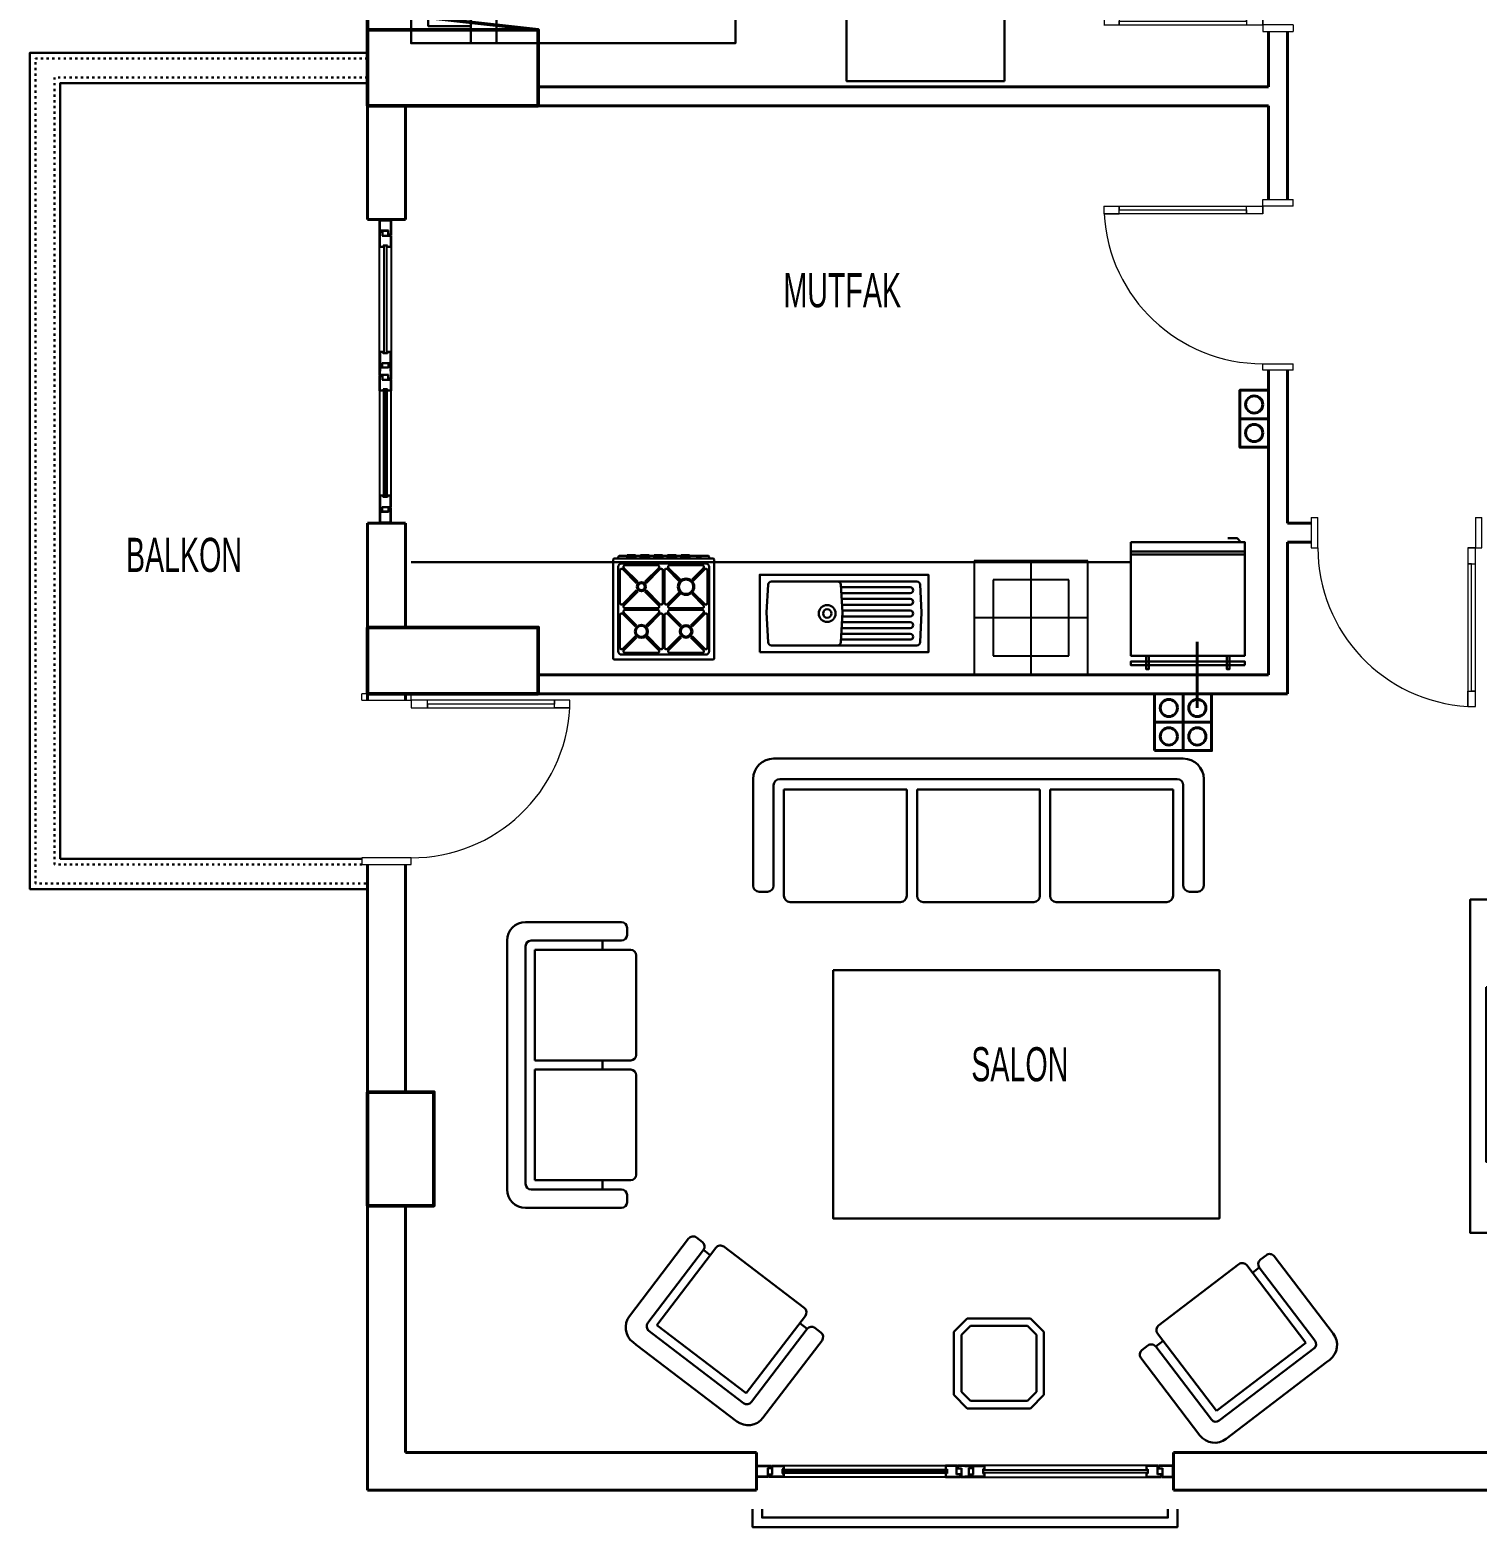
# Model space of a CAD drawing. Header units: millimetres. Extents: x 31 to 2942, y 30 to 1423.
# Drawn here: x 31 to 794, y 34 to 823 of the extents above; entities that cross this region are included whole.
import ezdxf

# ---------------------------------------------------------------- set-up
doc = ezdxf.new("R2010")
doc.units = ezdxf.units.MM
doc.linetypes.add('ACAD_ISO03W100', pattern=[30, 12, -18])
doc.layers.add('14_ISLAK_MEKAN_TEFRİŞ', color=134, linetype='Continuous')
for name, color, linetype, lineweight in [('CAM', 253, 'Continuous', 15), ('COLUMN4', 3, 'Continuous', 50), ('duvar_40', 45, 'Continuous', 40), ('KOLON50', 81, 'Continuous', 50), ('MERD_30', 31, 'Continuous', 30), ('PENC_25', 74, 'Continuous', 25), ('TEF', 145, 'Continuous', 30), ('yazı', 253, 'Continuous', 20)]:
    doc.layers.add(name, color=color, linetype=linetype, lineweight=lineweight)
doc.styles.add('ARIAL', font='Arial')

# ---------------------------------------------------------------- blocks, each defined once
blk = doc.blocks.new('b21')
at = {"layer": 'PENC_25', "lineweight": 20}
for p, q in [((706.302722, 566.075666), (706.302722, 550.075666)), ((706.302722, 566.075614), (709.775301, 566.075614)), ((709.775301, 550.075666), (709.775301, 566.075666)), ((792.830144, 566.075614), (792.830144, 550.075614)), ((792.830144, 566.075614), (796.302722, 566.075614)), ((796.302722, 550.075614), (796.302722, 566.075614)), ((706.302722, 550.075666), (709.775301, 550.075666)), ((788.830145, 550.075614), (796.302722, 550.075614)), ((788.830145, 466.408095), (792.830145, 466.408095))]:
    blk.add_line(p, q, dxfattribs=at)
at = {"layer": 'PENC_25', "lineweight": 20, "flags": 128}
blk.add_lwpolyline([(792.830145, 466.352209), (792.830145, 550.075614), (788.830145, 550.075614), (788.830145, 466.352209), (788.830145, 474.424645), (792.830145, 474.424645), (790.830144, 474.424645), (790.830144, 541.513712), (788.830145, 541.513712), (792.830145, 541.513712)], dxfattribs=at)
at = {"layer": 'PENC_25', "lineweight": 20}
blk.add_arc((793.57739, 550.075614), 83.80209, 179.992273, 266.752553, dxfattribs=at)
blk = doc.blocks.new('b22')
at = {"layer": 'TEF', "flags": 128}
for points in [[(810.699049, 364.551422), (810.699049, 188.747913), (790.123859, 188.747913), (790.123859, 364.551422)], [(798.571744, 318.362507), (798.571744, 226.255475), (802.627669, 226.255475), (802.627669, 318.362507)]]:
    blk.add_lwpolyline(points, close=True, dxfattribs=at)
blk = doc.blocks.new('b23')
at = {"layer": 'CAM'}
for p, q in [((514.099028, 64.075614), (427.538031, 64.075614)), ((427.538031, 63.575614), (514.099028, 63.575614)), ((514.099028, 63.575614), (514.099028, 64.075614)), ((533.299036, 64.075614), (619.860033, 64.075614)), ((533.299036, 63.575614), (533.299036, 64.075614)), ((619.860033, 63.575614), (533.299036, 63.575614)), ((619.860033, 64.075614), (619.860033, 63.575614)), ((514.099028, 62.575614), (427.538031, 62.575614)), ((427.538031, 62.075614), (514.099028, 62.075614)), ((514.099028, 62.075614), (514.099028, 62.575614)), ((533.299036, 62.575614), (619.860033, 62.575614)), ((533.299036, 62.075614), (533.299036, 62.575614)), ((619.860033, 62.075614), (533.299036, 62.075614)), ((619.860033, 62.575614), (619.860033, 62.075614))]:
    blk.add_line(p, q, dxfattribs=at)
at = {"layer": 'PENC_25'}
for p, q in [((413.699032, 66.075616), (421.723815, 66.075616)), ((414.123812, 65.875616), (421.523815, 65.875616)), ((414.123812, 64.275614), (414.123812, 65.875616)), ((414.123812, 61.875614), (414.123812, 64.275614)), ((414.123812, 64.275614), (414.123812, 64.275614)), ((421.523815, 64.775614), (419.523814, 64.775614)), ((419.523814, 64.775614), (419.523814, 60.275613)), ((421.723815, 64.575614), (419.723814, 64.575614)), ((419.723814, 64.575614), (419.723814, 60.075613)), ((421.523815, 65.875616), (421.523815, 64.775614)), ((421.723815, 66.075616), (421.723815, 64.575614)), ((422.023815, 61.575614), (422.023815, 66.075616)), ((422.023815, 66.075616), (428.238031, 66.075616)), ((422.223815, 61.375614), (422.223815, 65.875616)), ((422.223815, 65.875616), (428.038031, 65.875616)), ((428.238031, 66.075616), (523.699032, 66.075616)), ((519.39903, 66.075616), (513.399028, 66.075616)), ((513.399028, 66.075616), (513.399028, 64.075614)), ((513.399028, 64.075614), (514.099028, 64.075614)), ((519.19903, 65.875616), (513.599028, 65.875616)), ((513.599028, 65.875616), (513.599028, 64.275614)), ((513.599028, 64.275614), (514.299028, 64.275614)), ((514.099028, 64.075614), (514.099028, 62.075614)), ((514.299028, 64.275614), (514.299028, 61.875614)), ((519.19903, 61.375614), (519.19903, 65.875616)), ((519.39903, 61.575614), (519.39903, 66.075616)), ((523.699032, 66.075616), (519.69903, 66.075616)), ((519.69903, 66.075616), (519.69903, 64.575614)), ((519.69903, 64.575614), (521.699032, 64.575614)), ((523.699032, 65.875616), (519.89903, 65.875616)), ((519.89903, 65.875616), (519.89903, 64.775614)), ((519.89903, 64.775614), (521.899032, 64.775614)), ((521.699032, 64.575614), (521.699032, 60.075613)), ((521.899032, 64.775614), (521.899032, 60.275613)), ((523.699032, 66.075616), (527.699034, 66.075616)), ((619.160033, 66.075616), (523.699032, 66.075616)), ((523.699032, 65.875616), (527.499034, 65.875616)), ((527.499034, 64.775614), (525.499033, 64.775614)), ((525.499033, 64.775614), (525.499033, 60.275613)), ((527.699034, 64.575614), (525.699033, 64.575614)), ((525.699033, 64.575614), (525.699033, 60.075613)), ((527.499034, 65.875616), (527.499034, 64.775614)), ((527.699034, 66.075616), (527.699034, 64.575614)), ((527.999034, 61.575614), (527.999034, 66.075616)), ((527.999034, 66.075616), (533.999036, 66.075616)), ((528.199034, 61.375614), (528.199034, 65.875616)), ((528.199034, 65.875616), (533.799036, 65.875616)), ((533.799036, 64.275614), (533.099036, 64.275614)), ((533.099036, 64.275614), (533.099036, 61.875614)), ((533.999036, 64.075614), (533.299036, 64.075614)), ((533.299036, 64.075614), (533.299036, 62.075614)), ((533.799036, 65.875616), (533.799036, 64.275614)), ((533.999036, 66.075616), (533.999036, 64.075614)), ((625.374249, 66.075616), (619.160033, 66.075616)), ((619.160033, 66.075616), (619.160033, 64.075614)), ((619.160033, 64.075614), (619.860033, 64.075614)), ((625.174249, 65.875616), (619.360033, 65.875616)), ((619.360033, 65.875616), (619.360033, 64.275614)), ((619.360033, 64.275614), (620.060033, 64.275614)), ((619.860033, 64.075614), (619.860033, 62.075614)), ((620.060033, 64.275614), (620.060033, 61.875614)), ((625.174249, 61.375614), (625.174249, 65.875616)), ((625.374249, 61.575614), (625.374249, 66.075616)), ((633.699032, 66.075616), (625.674249, 66.075616)), ((625.674249, 66.075616), (625.674249, 64.575614)), ((625.674249, 64.575614), (627.67425, 64.575614)), ((633.274252, 65.875616), (625.874249, 65.875616)), ((625.874249, 65.875616), (625.874249, 64.775614)), ((625.874249, 64.775614), (627.87425, 64.775614)), ((627.67425, 64.575614), (627.67425, 60.075613)), ((627.87425, 64.775614), (627.87425, 60.275613)), ((633.274252, 64.275614), (633.274252, 65.875616)), ((633.274252, 61.875614), (633.274252, 64.275614)), ((633.699032, 63.075614), (633.699032, 66.075616)), ((419.723814, 60.075613), (413.699032, 60.075613)), ((414.123812, 60.275613), (414.123812, 61.875614)), ((414.123812, 61.875614), (414.123812, 61.875614)), ((419.523814, 60.275613), (414.123812, 60.275613)), ((420.023814, 60.075613), (420.023814, 61.575614)), ((420.023814, 61.575614), (422.023815, 61.575614)), ((428.238031, 60.075613), (420.023814, 60.075613)), ((420.223814, 60.275613), (420.223814, 61.375614)), ((420.223814, 61.375614), (422.223815, 61.375614)), ((428.038031, 60.275613), (420.223814, 60.275613)), ((523.699032, 60.075613), (428.238031, 60.075613)), ((514.099028, 62.075614), (513.399028, 62.075614)), ((513.399028, 62.075614), (513.399028, 60.075613)), ((513.399028, 60.075613), (521.399032, 60.075613)), ((514.299028, 61.875614), (513.599028, 61.875614)), ((513.599028, 61.875614), (513.599028, 60.275613)), ((513.599028, 60.275613), (521.199032, 60.275613)), ((521.199032, 61.375614), (519.19903, 61.375614)), ((521.399032, 61.575614), (519.39903, 61.575614)), ((521.199032, 60.275613), (521.199032, 61.375614)), ((521.399032, 60.075613), (521.399032, 61.575614)), ((521.699032, 60.075613), (523.699032, 60.075613)), ((521.899032, 60.275613), (523.699032, 60.275613)), ((525.499033, 60.275613), (523.699032, 60.275613)), ((525.699033, 60.075613), (523.699032, 60.075613)), ((523.699032, 60.075613), (619.160033, 60.075613)), ((525.999033, 60.075613), (525.999033, 61.575614)), ((525.999033, 61.575614), (527.999034, 61.575614)), ((533.999036, 60.075613), (525.999033, 60.075613)), ((526.199033, 60.275613), (526.199033, 61.375614)), ((526.199033, 61.375614), (528.199034, 61.375614)), ((533.799036, 60.275613), (526.199033, 60.275613)), ((533.099036, 61.875614), (533.799036, 61.875614)), ((533.299036, 62.075614), (533.999036, 62.075614)), ((533.799036, 61.875614), (533.799036, 60.275613)), ((533.999036, 62.075614), (533.999036, 60.075613)), ((619.860033, 62.075614), (619.160033, 62.075614)), ((619.160033, 62.075614), (619.160033, 60.075613)), ((619.160033, 60.075613), (627.37425, 60.075613)), ((620.060033, 61.875614), (619.360033, 61.875614)), ((619.360033, 61.875614), (619.360033, 60.275613)), ((619.360033, 60.275613), (627.17425, 60.275613)), ((627.17425, 61.375614), (625.174249, 61.375614)), ((627.37425, 61.575614), (625.374249, 61.575614)), ((627.17425, 60.275613), (627.17425, 61.375614)), ((627.37425, 60.075613), (627.37425, 61.575614)), ((627.67425, 60.075613), (633.699032, 60.075613)), ((627.87425, 60.275613), (633.274252, 60.275613)), ((633.274252, 60.275613), (633.274252, 61.875614)), ((633.699032, 60.075613), (633.699032, 63.075614))]:
    blk.add_line(p, q, dxfattribs=at)
blk = doc.blocks.new('b24')
at = {"layer": 'duvar_40', "linetype": 'ByBlock'}
for p, q in [((208.699032, 469.603036), (208.699032, 473.075614)), ((228.699032, 469.603036), (228.699032, 473.075614))]:
    blk.add_line(p, q, dxfattribs=at)
at = {"layer": 'PENC_25', "lineweight": 20}
for p, q in [((205.698981, 469.603036), (205.698981, 473.075614)), ((231.699032, 473.075614), (205.699083, 473.075614)), ((205.699083, 469.603036), (231.699032, 469.603036)), ((231.699032, 469.603036), (231.699032, 473.075614)), ((315.366552, 465.603037), (315.366552, 469.603037)), ((205.698981, 386.548193), (205.698981, 383.075614)), ((231.698981, 386.548193), (205.699032, 386.548193)), ((205.699032, 383.075614), (231.698981, 383.075614)), ((231.698981, 383.075614), (231.698981, 386.548193))]:
    blk.add_line(p, q, dxfattribs=at)
at = {"layer": 'PENC_25', "lineweight": 20, "flags": 128}
blk.add_lwpolyline([(315.422438, 469.603037), (231.699032, 469.603037), (231.699032, 465.603037), (315.422438, 465.603037), (307.350002, 465.603037), (307.350002, 469.603037), (307.350002, 467.603037), (240.260935, 467.603037), (240.260935, 465.603037), (240.260935, 469.603037)], dxfattribs=at)
at = {"layer": 'PENC_25', "lineweight": 20}
blk.add_arc((231.699032, 470.350282), 83.80209, 269.992273, 356.752553, dxfattribs=at)
blk = doc.blocks.new('b27')
at = {"layer": 'CAM'}
for p, q in [((217.569815, 709.236501), (217.069815, 709.236501)), ((217.069815, 709.236501), (217.069815, 652.675504)), ((217.569815, 652.675504), (217.569815, 709.236501)), ((219.069815, 709.236501), (218.569815, 709.236501)), ((218.569815, 709.236501), (218.569815, 652.675504)), ((219.069815, 652.675504), (219.069815, 709.236501)), ((217.069815, 652.675504), (217.569815, 652.675504)), ((218.569815, 652.675504), (219.069815, 652.675504)), ((217.069815, 576.9145), (217.069815, 633.475497)), ((217.069815, 633.475497), (217.569815, 633.475497)), ((217.569815, 633.475497), (217.569815, 576.9145)), ((218.569815, 576.9145), (218.569815, 633.475497)), ((218.569815, 633.475497), (219.069815, 633.475497)), ((219.069815, 633.475497), (219.069815, 576.9145)), ((217.569815, 576.9145), (217.069815, 576.9145)), ((219.069815, 576.9145), (218.569815, 576.9145))]:
    blk.add_line(p, q, dxfattribs=at)
at = {"layer": 'duvar_40', "ltscale": 0.3}
for p, q in [((228.699032, 723.075512), (208.699032, 723.075512)), ((228.699032, 563.075512), (208.699032, 563.075512))]:
    blk.add_line(p, q, dxfattribs=at)
at = {"layer": 'PENC_25'}
for p, q in [((215.069814, 723.075501), (215.069814, 723.075501)), ((215.069814, 723.075501), (221.069817, 723.075501)), ((221.069817, 723.075501), (215.069814, 723.075501)), ((215.069814, 717.050719), (215.069814, 723.075501)), ((215.069814, 723.075501), (218.069815, 723.075501)), ((215.269814, 717.250719), (215.269814, 722.650721)), ((215.269814, 722.650721), (216.869815, 722.650721)), ((216.869815, 722.650721), (216.869815, 722.650721)), ((216.869815, 722.650721), (219.269815, 722.650721)), ((218.069815, 723.075501), (218.069815, 723.075501)), ((218.069815, 723.075501), (218.069815, 723.075501)), ((218.069815, 723.075501), (218.069815, 723.075501)), ((218.069815, 723.075501), (221.069817, 723.075501)), ((219.269815, 722.650721), (219.269815, 722.650721)), ((219.269815, 722.650721), (220.869817, 722.650721)), ((220.869817, 722.650721), (220.869817, 715.250717)), ((221.069817, 723.075501), (221.069817, 723.075501)), ((221.069817, 723.075501), (221.069817, 715.050717)), ((219.569815, 717.050719), (215.069814, 717.050719)), ((215.069814, 708.536501), (215.069814, 716.750719)), ((215.069814, 716.750719), (216.569815, 716.750719)), ((219.769815, 717.250719), (215.269814, 717.250719)), ((215.269814, 708.736501), (215.269814, 716.550719)), ((215.269814, 716.550719), (216.369815, 716.550719)), ((216.369815, 716.550719), (216.369815, 714.550717)), ((216.369815, 714.550717), (220.869817, 714.550717)), ((216.569815, 716.750719), (216.569815, 714.750717)), ((216.569815, 714.750717), (221.069817, 714.750717)), ((219.569815, 715.050717), (219.569815, 717.050719)), ((221.069817, 715.050717), (219.569815, 715.050717)), ((219.769815, 715.250717), (219.769815, 717.250719)), ((220.869817, 715.250717), (219.769815, 715.250717)), ((220.869817, 714.550717), (220.869817, 708.736501)), ((221.069817, 714.750717), (221.069817, 708.536501)), ((217.069815, 708.536501), (215.069814, 708.536501)), ((215.069814, 643.075501), (215.069814, 708.536501)), ((216.869815, 708.736501), (215.269814, 708.736501)), ((219.269815, 709.436501), (216.869815, 709.436501)), ((216.869815, 709.436501), (216.869815, 708.736501)), ((219.069815, 709.236501), (217.069815, 709.236501)), ((217.069815, 709.236501), (217.069815, 708.536501)), ((219.069815, 708.536501), (219.069815, 709.236501)), ((221.069817, 708.536501), (219.069815, 708.536501)), ((219.269815, 708.736501), (219.269815, 709.436501)), ((220.869817, 708.736501), (219.269815, 708.736501)), ((221.069817, 708.536501), (221.069817, 643.075501)), ((215.069814, 653.375504), (215.069814, 645.375501)), ((217.069815, 653.375504), (215.069814, 653.375504)), ((215.269814, 653.175504), (215.269814, 645.575501)), ((216.869815, 653.175504), (215.269814, 653.175504)), ((216.369815, 645.575501), (216.369815, 647.575502)), ((216.369815, 647.575502), (220.869817, 647.575502)), ((216.569815, 645.375501), (216.569815, 647.375502)), ((216.569815, 647.375502), (221.069817, 647.375502)), ((216.869815, 652.475504), (216.869815, 653.175504)), ((219.269815, 652.475504), (216.869815, 652.475504)), ((217.069815, 652.675504), (217.069815, 653.375504)), ((219.069815, 652.675504), (217.069815, 652.675504)), ((221.069817, 653.375504), (219.069815, 653.375504)), ((219.069815, 653.375504), (219.069815, 652.675504)), ((220.869817, 653.175504), (219.269815, 653.175504)), ((219.269815, 653.175504), (219.269815, 652.475504)), ((220.869817, 647.575502), (220.869817, 653.175504)), ((221.069817, 647.375502), (221.069817, 653.375504)), ((215.069814, 645.375501), (216.569815, 645.375501)), ((219.569815, 645.075501), (215.069814, 645.075501)), ((215.069814, 645.075501), (215.069814, 643.075501)), ((215.069814, 641.0755), (215.069814, 643.075501)), ((215.069814, 643.075501), (215.069814, 577.6145)), ((219.569815, 641.0755), (215.069814, 641.0755)), ((215.069814, 632.775497), (215.069814, 640.7755)), ((215.069814, 640.7755), (216.569815, 640.7755)), ((215.269814, 645.575501), (216.369815, 645.575501)), ((219.769815, 644.875501), (215.269814, 644.875501)), ((215.269814, 644.875501), (215.269814, 643.075501)), ((215.269814, 641.2755), (215.269814, 643.075501)), ((219.769815, 641.2755), (215.269814, 641.2755)), ((215.269814, 632.975497), (215.269814, 640.5755)), ((215.269814, 640.5755), (216.369815, 640.5755)), ((216.369815, 640.5755), (216.369815, 638.575499)), ((216.569815, 640.7755), (216.569815, 638.775499)), ((221.069817, 647.075502), (219.569815, 647.075502)), ((219.569815, 647.075502), (219.569815, 645.075501)), ((219.569815, 639.075499), (219.569815, 641.0755)), ((220.869817, 646.875502), (219.769815, 646.875502)), ((219.769815, 646.875502), (219.769815, 644.875501)), ((219.769815, 639.275499), (219.769815, 641.2755)), ((220.869817, 643.075501), (220.869817, 646.875502)), ((220.869817, 643.075501), (220.869817, 639.275499)), ((221.069817, 643.075501), (221.069817, 647.075502)), ((221.069817, 643.075501), (221.069817, 639.075499)), ((221.069817, 577.6145), (221.069817, 643.075501)), ((217.069815, 632.775497), (215.069814, 632.775497)), ((216.869815, 632.975497), (215.269814, 632.975497)), ((216.369815, 638.575499), (220.869817, 638.575499)), ((216.569815, 638.775499), (221.069817, 638.775499)), ((219.269815, 633.675497), (216.869815, 633.675497)), ((216.869815, 633.675497), (216.869815, 632.975497)), ((219.069815, 633.475497), (217.069815, 633.475497)), ((217.069815, 633.475497), (217.069815, 632.775497)), ((219.069815, 632.775497), (219.069815, 633.475497)), ((221.069817, 632.775497), (219.069815, 632.775497)), ((219.269815, 632.975497), (219.269815, 633.675497)), ((220.869817, 632.975497), (219.269815, 632.975497)), ((221.069817, 639.075499), (219.569815, 639.075499)), ((220.869817, 639.275499), (219.769815, 639.275499)), ((220.869817, 638.575499), (220.869817, 632.975497)), ((221.069817, 638.775499), (221.069817, 632.775497)), ((215.069814, 577.6145), (215.069814, 569.400283)), ((217.069815, 577.6145), (215.069814, 577.6145)), ((215.269814, 577.4145), (215.269814, 569.600283)), ((216.869815, 577.4145), (215.269814, 577.4145)), ((216.869815, 576.7145), (216.869815, 577.4145)), ((219.269815, 576.7145), (216.869815, 576.7145)), ((217.069815, 576.9145), (217.069815, 577.6145)), ((219.069815, 576.9145), (217.069815, 576.9145)), ((221.069817, 577.6145), (219.069815, 577.6145)), ((219.069815, 577.6145), (219.069815, 576.9145)), ((220.869817, 577.4145), (219.269815, 577.4145)), ((219.269815, 577.4145), (219.269815, 576.7145)), ((220.869817, 571.600284), (220.869817, 577.4145)), ((221.069817, 571.400284), (221.069817, 577.6145)), ((215.069814, 569.400283), (216.569815, 569.400283)), ((219.569815, 569.100283), (215.069814, 569.100283)), ((215.069814, 569.100283), (215.069814, 563.075501)), ((215.269814, 569.600283), (216.369815, 569.600283)), ((219.769815, 568.900283), (215.269814, 568.900283)), ((215.269814, 568.900283), (215.269814, 563.50028)), ((216.369815, 569.600283), (216.369815, 571.600284)), ((216.369815, 571.600284), (220.869817, 571.600284)), ((216.569815, 569.400283), (216.569815, 571.400284)), ((216.569815, 571.400284), (221.069817, 571.400284)), ((221.069817, 571.100284), (219.569815, 571.100284)), ((219.569815, 571.100284), (219.569815, 569.100283)), ((220.869817, 570.900284), (219.769815, 570.900284)), ((219.769815, 570.900284), (219.769815, 568.900283)), ((220.869817, 563.50028), (220.869817, 570.900284)), ((221.069817, 563.075501), (221.069817, 571.100284)), ((215.069814, 563.075501), (215.069814, 563.075501)), ((215.069814, 563.075501), (221.069817, 563.075501)), ((221.069817, 563.075501), (215.069814, 563.075501)), ((215.069814, 563.075501), (218.069815, 563.075501)), ((215.269814, 563.50028), (216.869815, 563.50028)), ((216.869815, 563.50028), (216.869815, 563.50028)), ((216.869815, 563.50028), (219.269815, 563.50028)), ((218.069815, 563.075501), (218.069815, 563.075501)), ((218.069815, 563.075501), (218.069815, 563.075501)), ((218.069815, 563.075501), (218.069815, 563.075501)), ((218.069815, 563.075501), (221.069817, 563.075501)), ((219.269815, 563.50028), (219.269815, 563.50028)), ((219.269815, 563.50028), (220.869817, 563.50028)), ((221.069817, 563.075501), (221.069817, 563.075501))]:
    blk.add_line(p, q, dxfattribs=at)
blk = doc.blocks.new('b28')
at = {"layer": 'PENC_25', "lineweight": 20}
for p, q in [((696.699083, 912.266455), (680.699083, 912.266455)), ((680.699083, 912.266455), (680.699083, 908.793876)), ((680.699083, 908.793876), (696.699083, 908.793876)), ((696.699032, 912.266455), (696.699032, 908.793876)), ((597.031512, 829.739032), (597.031512, 825.739032)), ((680.699032, 829.739032), (680.699032, 822.266455)), ((696.699032, 825.739033), (680.699032, 825.739033)), ((680.699032, 822.266455), (696.699032, 822.266455)), ((696.699032, 825.739033), (696.699032, 822.266455))]:
    blk.add_line(p, q, dxfattribs=at)
at = {"layer": 'PENC_25', "lineweight": 20, "flags": 128}
blk.add_lwpolyline([(596.975626, 825.739032), (680.699032, 825.739032), (680.699032, 829.739032), (596.975626, 829.739032), (605.048062, 829.739032), (605.048062, 825.739032), (605.048062, 827.739032), (672.137129, 827.739032), (672.137129, 829.739032), (672.137129, 825.739032)], dxfattribs=at)
at = {"layer": 'PENC_25', "lineweight": 20}
blk.add_arc((680.699032, 824.991787), 83.80209, 89.992273, 176.752553, dxfattribs=at)
blk = doc.blocks.new('b30')
at = {"layer": 'PENC_25', "lineweight": 20}
for p, q in [((597.031512, 726.151233), (597.031512, 730.151233)), ((680.699032, 726.151233), (680.699032, 733.623811)), ((680.699032, 733.623811), (696.699032, 733.623811)), ((696.699032, 730.151232), (680.699032, 730.151232)), ((696.699032, 730.151232), (696.699032, 733.623811)), ((680.699083, 643.623811), (680.699083, 647.096389)), ((680.699083, 647.096389), (696.699083, 647.096389)), ((696.699083, 643.623811), (680.699083, 643.623811)), ((696.699032, 643.623811), (696.699032, 647.096389))]:
    blk.add_line(p, q, dxfattribs=at)
at = {"layer": 'PENC_25', "lineweight": 20, "flags": 128}
blk.add_lwpolyline([(596.975626, 730.151233), (680.699032, 730.151233), (680.699032, 726.151233), (596.975626, 726.151233), (605.048062, 726.151233), (605.048062, 730.151233), (605.048062, 728.151233), (672.137129, 728.151233), (672.137129, 726.151233), (672.137129, 730.151233)], dxfattribs=at)
at = {"layer": 'PENC_25', "lineweight": 20}
blk.add_arc((680.699032, 730.898479), 83.80209, 183.247447, 270.007727, dxfattribs=at)
blk = doc.blocks.new('bb8')
at = {"layer": '14_ISLAK_MEKAN_TEFRİŞ'}
for p, q in [((795.612669, -291.899922), (735.612669, -291.899922)), ((735.612669, -291.899922), (735.612669, -351.899922)), ((795.612669, -351.899922), (795.612669, -291.899922)), ((785.612669, -301.899922), (745.612669, -301.899922)), ((745.612669, -301.899922), (745.612669, -341.899922)), ((785.612669, -341.899922), (785.612669, -301.899922)), ((745.612669, -341.899922), (785.612669, -341.899922)), ((735.612669, -351.899922), (795.612669, -351.899922))]:
    blk.add_line(p, q, dxfattribs=at)
at = {"layer": '14_ISLAK_MEKAN_TEFRİŞ', "flags": 128}
for points in [[(765.612669, -351.899922), (765.612669, -291.899922)], [(735.612669, -321.899922), (795.612669, -321.899922)]]:
    blk.add_lwpolyline(points, dxfattribs=at)
blk = doc.blocks.new('jhnkldgjkslgbjaskgdm')
at = {"layer": 'TEF', "flags": 128}
for points in [[(-5133.802356, -14184.077824), (-5133.802356, -14244.077824), (-5073.802356, -14244.077824), (-5073.802356, -14184.077824)], [(-5073.802356, -14249.077824), (-5133.802356, -14249.077824), (-5133.802356, -14247.077824), (-5073.802356, -14247.077824)]]:
    blk.add_lwpolyline(points, close=True, dxfattribs=at)
for points in [[(-5075.802356, -14184.077824), (-5077.802356, -14182.077824), (-5082.802356, -14182.077824)], [(-5073.802356, -14189.077824), (-5133.802356, -14189.077824)], [(-5073.802356, -14190.577824), (-5133.802356, -14190.577824)], [(-5124.302356, -14244.077824), (-5124.302356, -14251.077824), (-5125.802356, -14251.077824), (-5125.802356, -14244.077824)], [(-5083.302356, -14244.077824), (-5083.302356, -14251.077824), (-5081.802356, -14251.077824), (-5081.802356, -14244.077824)]]:
    blk.add_lwpolyline(points, dxfattribs=at)
blk = doc.blocks.new('jhngbklnkgb_fbgnlş')
at = {"layer": 'TEF', "linetype": 'Continuous'}
for p, q in [((-4958.113378, -13973.079768), (-4958.613378, -13973.579768)), ((-4958.613378, -13973.579768), (-4958.613378, -13978.391768)), ((-4957.028178, -13973.079768), (-4958.113378, -13973.079768)), ((-4957.028178, -13970.579768), (-4956.528178, -13970.079768)), ((-4957.028178, -13970.579768), (-4957.028178, -14029.579768)), ((-4897.528178, -13970.079768), (-4956.528178, -13970.079768)), ((-4954.028178, -13975.079768), (-4954.028178, -14025.079768)), ((-4953.028178, -13977.201068), (-4953.028178, -13996.458468)), ((-4902.028178, -13973.079768), (-4952.028178, -13973.079768)), ((-4951.321078, -13976.493968), (-4943.106578, -13984.708468)), ((-4950.613978, -13975.786868), (-4942.399478, -13984.001368)), ((-4930.649478, -13974.079768), (-4949.906878, -13974.079768)), ((-4929.942378, -13975.786868), (-4938.156878, -13984.001368)), ((-4929.235278, -13976.493968), (-4937.449778, -13984.708468)), ((-4927.528178, -13977.201068), (-4927.528178, -13996.458468)), ((-4926.528178, -13977.201068), (-4926.528178, -13996.458468)), ((-4917.313678, -13984.001368), (-4924.821078, -13976.493968)), ((-4916.606578, -13983.294268), (-4924.113978, -13975.786868)), ((-4904.149478, -13974.079768), (-4923.406878, -13974.079768)), ((-4903.442378, -13975.786868), (-4910.949778, -13983.294268)), ((-4902.735278, -13976.493968), (-4910.242678, -13984.001368)), ((-4901.028178, -13977.201068), (-4901.028178, -13996.458468)), ((-4900.028178, -13975.079768), (-4900.028178, -14025.079768)), ((-4897.028178, -13970.579768), (-4897.528178, -13970.079768)), ((-4897.028178, -13970.579768), (-4897.028178, -14029.579768)), ((-4959.028178, -13978.391768), (-4959.028178, -13983.391768)), ((-4957.028178, -13978.391768), (-4959.028178, -13978.391768)), ((-4957.028178, -13983.391768), (-4959.028178, -13983.391768)), ((-4959.028178, -13986.391768), (-4959.028178, -13991.391768)), ((-4957.028178, -13986.391768), (-4959.028178, -13986.391768)), ((-4958.613378, -13983.391768), (-4958.613378, -13986.391768)), ((-4958.028178, -13978.391768), (-4958.028178, -13983.391768)), ((-4958.028178, -13986.391768), (-4958.028178, -13991.391768)), ((-4957.528178, -13978.391768), (-4957.528178, -13983.391768)), ((-4957.528178, -13986.391768), (-4957.528178, -13991.391768)), ((-4942.399478, -13984.001368), (-4943.106578, -13984.708468)), ((-4938.156878, -13984.001368), (-4937.449778, -13984.708468)), ((-4916.606578, -13983.294268), (-4917.313678, -13984.001368)), ((-4910.242678, -13984.001368), (-4910.949778, -13983.294268)), ((-4957.028178, -13991.391768), (-4959.028178, -13991.391768)), ((-4957.028178, -13994.391768), (-4959.028178, -13994.391768)), ((-4959.028178, -13994.391768), (-4959.028178, -13999.391768)), ((-4958.613378, -13991.391768), (-4958.613378, -13994.391768)), ((-4958.028178, -13994.391768), (-4958.028178, -13999.391768)), ((-4957.528178, -13994.391768), (-4957.528178, -13999.391768)), ((-4943.106578, -13988.951068), (-4951.321078, -13997.165568)), ((-4942.399478, -13989.658168), (-4950.613978, -13997.872668)), ((-4943.106578, -13988.951068), (-4942.399478, -13989.658168)), ((-4937.449778, -13988.951068), (-4938.156878, -13989.658168)), ((-4938.156878, -13989.658168), (-4929.942378, -13997.872668)), ((-4937.449778, -13988.951068), (-4929.235278, -13997.165568)), ((-4917.313678, -13989.658168), (-4924.821078, -13997.165568)), ((-4916.606578, -13990.365268), (-4924.113978, -13997.872668)), ((-4916.606578, -13990.365268), (-4917.313678, -13989.658168)), ((-4910.242678, -13989.658168), (-4910.949778, -13990.365268)), ((-4903.442378, -13997.872668), (-4910.949778, -13990.365268)), ((-4902.735278, -13997.165568), (-4910.242678, -13989.658168)), ((-4957.028178, -13999.391768), (-4959.028178, -13999.391768)), ((-4959.028178, -14002.391768), (-4959.028178, -14007.391768)), ((-4957.028178, -14002.391768), (-4959.028178, -14002.391768)), ((-4958.613378, -13999.391768), (-4958.613378, -14002.391768)), ((-4958.028178, -14002.391768), (-4958.028178, -14007.391768)), ((-4957.528178, -14002.391768), (-4957.528178, -14007.391768)), ((-4953.028178, -14003.701068), (-4953.028178, -14022.958468)), ((-4951.321078, -14002.993968), (-4944.520778, -14009.794268)), ((-4950.613978, -14002.286868), (-4943.813678, -14009.087168)), ((-4930.649478, -13999.579768), (-4949.906878, -13999.579768)), ((-4930.649478, -14000.579768), (-4949.906878, -14000.579768)), ((-4929.942378, -14002.286868), (-4936.742678, -14009.087168)), ((-4929.235278, -14002.993968), (-4936.035578, -14009.794268)), ((-4927.528178, -14003.701068), (-4927.528178, -14022.958468)), ((-4926.528178, -14003.701068), (-4926.528178, -14022.958468)), ((-4924.821078, -14002.993968), (-4917.313678, -14010.501368)), ((-4924.113978, -14002.286868), (-4916.606578, -14009.794268)), ((-4904.149478, -13999.579768), (-4923.406878, -13999.579768)), ((-4904.149478, -14000.579768), (-4923.406878, -14000.579768)), ((-4910.949778, -14009.794268), (-4903.442378, -14002.286868)), ((-4910.242678, -14010.501368), (-4902.735278, -14002.993968)), ((-4901.028178, -14003.701068), (-4901.028178, -14022.958468)), ((-4957.028178, -14007.391768), (-4959.028178, -14007.391768)), ((-4957.028178, -14010.391768), (-4959.028178, -14010.391768)), ((-4959.028178, -14010.391768), (-4959.028178, -14015.391768)), ((-4958.613378, -14007.391768), (-4958.613378, -14010.391768)), ((-4958.028178, -14010.391768), (-4958.028178, -14015.391768)), ((-4957.528178, -14010.391768), (-4957.528178, -14015.391768)), ((-4943.813678, -14009.087168), (-4944.520778, -14009.794268)), ((-4936.742678, -14009.087168), (-4936.035578, -14009.794268)), ((-4917.313678, -14010.501368), (-4916.606578, -14009.794268)), ((-4910.949778, -14009.794268), (-4910.242678, -14010.501368)), ((-4957.028178, -14015.391768), (-4959.028178, -14015.391768)), ((-4958.613378, -14015.391768), (-4958.613378, -14026.579768)), ((-4957.028178, -14019.891768), (-4958.113378, -14019.891768)), ((-4958.113378, -14019.891768), (-4958.113378, -14021.891768)), ((-4957.028178, -14021.891768), (-4958.113378, -14021.891768)), ((-4944.520778, -14016.865268), (-4951.321078, -14023.665568)), ((-4943.813678, -14017.572368), (-4950.613978, -14024.372668)), ((-4944.520778, -14016.865268), (-4943.813678, -14017.572368)), ((-4936.035578, -14016.865268), (-4936.742678, -14017.572368)), ((-4936.742678, -14017.572368), (-4929.942378, -14024.372668)), ((-4936.035578, -14016.865268), (-4929.235278, -14023.665568)), ((-4924.821078, -14023.665568), (-4917.313678, -14016.158168)), ((-4924.113978, -14024.372668), (-4916.606578, -14016.865268)), ((-4917.313678, -14016.158168), (-4916.606578, -14016.865268)), ((-4910.949778, -14016.865268), (-4910.242678, -14016.158168)), ((-4910.949778, -14016.865268), (-4903.442378, -14024.372668)), ((-4910.242678, -14016.158168), (-4902.735278, -14023.665568)), ((-4958.613378, -14026.579768), (-4958.113378, -14027.079768)), ((-4957.028178, -14027.079768), (-4958.113378, -14027.079768)), ((-4956.528178, -14030.079768), (-4957.028178, -14029.579768)), ((-4897.528178, -14030.079768), (-4956.528178, -14030.079768)), ((-4902.028178, -14027.079768), (-4952.028178, -14027.079768)), ((-4930.649478, -14026.079768), (-4949.906878, -14026.079768)), ((-4904.149478, -14026.079768), (-4923.406878, -14026.079768)), ((-4897.028178, -14029.579768), (-4897.528178, -14030.079768))]:
    blk.add_line(p, q, dxfattribs=at)
for centre, radius in [((-4940.278178, -13986.829768), 2.6357), ((-4940.278178, -13986.829768), 2.0357), ((-4913.778178, -13986.829768), 3.8928), ((-4913.778178, -13986.829768), 3.2928), ((-4940.278178, -14013.329768), 4.8755), ((-4940.278178, -14013.329768), 4.2755), ((-4913.778178, -14013.329768), 3.7635), ((-4913.778178, -14013.329768), 3.1635)]:
    blk.add_circle(centre, radius, dxfattribs=at)
for centre, radius, start, end in [((-4952.028178, -13975.079768), 2, 90, 180), ((-4952.028178, -13977.201068), 1, 45, 180), ((-4949.906878, -13975.079768), 1, 90, 225), ((-4930.649478, -13975.079768), 1, 315, 90), ((-4928.528178, -13977.201068), 1, 0, 135), ((-4925.528178, -13977.201068), 1, 45, 180), ((-4923.406878, -13975.079768), 1, 90, 225), ((-4904.149478, -13975.079768), 1, 315, 90), ((-4902.028178, -13977.201068), 1, 0, 135), ((-4902.028178, -13975.079768), 2, 0, 90), ((-4952.028178, -13996.458468), 1, 180, 315), ((-4952.028178, -14003.701068), 1, 45, 180), ((-4949.906878, -13998.579768), 1, 135, 270), ((-4949.906878, -14001.579768), 1, 90, 225), ((-4930.649478, -13998.579768), 1, 270, 45), ((-4930.649478, -14001.579768), 1, 315, 90), ((-4928.528178, -13996.458468), 1, 225, 0), ((-4928.528178, -14003.701068), 1, 0, 135), ((-4925.528178, -13996.458468), 1, 180, 315), ((-4925.528178, -14003.701068), 1, 45, 180), ((-4923.406878, -13998.579768), 1, 135, 270), ((-4923.406878, -14001.579768), 1, 90, 225), ((-4904.149478, -13998.579768), 1, 270, 45), ((-4904.149478, -14001.579768), 1, 315, 90), ((-4902.028178, -13996.458468), 1, 225, 0), ((-4902.028178, -14003.701068), 1, 0, 135), ((-4952.028178, -14025.079768), 2, 180, 270), ((-4952.028178, -14022.958468), 1, 180, 315), ((-4949.906878, -14025.079768), 1, 135, 270), ((-4930.649478, -14025.079768), 1, 270, 45), ((-4928.528178, -14022.958468), 1, 225, 0), ((-4925.528178, -14022.958468), 1, 180, 315), ((-4923.406878, -14025.079768), 1, 135, 270), ((-4904.149478, -14025.079768), 1, 270, 45), ((-4902.028178, -14022.958468), 1, 225, 0), ((-4902.028178, -14025.079768), 2, 270, 0)]:
    blk.add_arc(centre, radius, start, end, dxfattribs=at)
blk = doc.blocks.new('jkh_kbgjdlşgbsdjngşdnel')
at = {"layer": 'TEF', "flags": 128}
blk.add_lwpolyline([(-4901.0774, -14156.110742), (-4901.0774, -14056.110742), (-4947.0774, -14056.110742), (-4947.0774, -14156.110742)], close=True, dxfattribs=at)
blk.add_lwpolyline([(-4906.969449, -14151.213015), (-4924.5774, -14152.110742), (-4941.18535, -14151.213015, -0.398484), (-4943.0774, -14149.21593), (-4943.0774, -14109.97033), (-4943.0774, -14063.005553, -0.398484), (-4941.18535, -14061.008469), (-4924.5774, -14060.110742), (-4906.969449, -14061.008469, -0.398484), (-4905.0774, -14063.005553), (-4905.0774, -14149.21593, -0.398484)], format="xyb", close=True, dxfattribs=at)
for points in [[(-4936.1524, -14107.711865), (-4936.1524, -14066.835746, 1), (-4939.6024, -14066.835746), (-4939.6024, -14107.891034)], [(-4929.2524, -14107.353528), (-4929.2524, -14066.835746, 1), (-4932.7024, -14066.835746), (-4932.7024, -14107.532697)], [(-4922.3524, -14107.224182), (-4922.3524, -14066.835746, 1), (-4925.8024, -14066.835746), (-4925.8024, -14107.17436)], [(-4918.9024, -14107.400077), (-4918.9024, -14066.835746, -1), (-4915.4524, -14066.835746), (-4915.4524, -14107.575973)], [(-4912.0024, -14107.751868), (-4912.0024, -14066.835746, -1), (-4908.5524, -14066.835746), (-4908.5524, -14107.927763)], [(-4905.0774, -14110.005553, 0.398484), (-4906.969449, -14108.008469), (-4924.5774, -14107.110742), (-4941.181126, -14107.973022, 0.399097), (-4943.0774, -14109.97033)]]:
    blk.add_lwpolyline(points, format="xyb", dxfattribs=at)
at = {"layer": 'TEF'}
for radius in [5, 2.5]:
    blk.add_circle((-4924.0774, -14116.110742), radius, dxfattribs=at)
blk = doc.blocks.new('YAT80')
at = {"flags": 128}
blk.add_lwpolyline([(80, -190), (80, 0), (0, 0), (0, -190)], close=True, dxfattribs=at)
for points in [[(35, -50), (70, -50), (70, -10), (10, -10), (10, -35)], [(0, -35), (20, -35), (80, -95), (20, -95), (20, -35)], [(0, -50), (20, -50)]]:
    blk.add_lwpolyline(points, dxfattribs=at)
blk = doc.blocks.new('kjnknlnkldfldf')
at = {"layer": 'TEF'}
for p, q in [((57632.193034, 10880.081809), (57609.471988, 10880.081809)), ((57632.193034, 10876.248476), (57609.471988, 10876.248476)), ((57633.726368, 10878.548476), (57633.726368, 10877.781809)), ((57632.471988, 10875.481809), (57609.471988, 10875.481809)), ((57632.471988, 10837.148476), (57632.471988, 10875.481809)), ((57589.538655, 10860.148476), (57589.538655, 10852.481809)), ((57593.371988, 10860.148476), (57593.371988, 10852.481809)), ((57594.138655, 10860.148476), (57594.138655, 10852.481809)), ((57609.471988, 10837.148476), (57632.471988, 10837.148476)), ((57609.471988, 10836.381809), (57632.193034, 10836.381809)), ((57609.471988, 10832.548476), (57632.193034, 10832.548476)), ((57633.726368, 10834.848476), (57633.726368, 10834.081809))]:
    blk.add_line(p, q, dxfattribs=at)
at = {"layer": 'TEF', "flags": 128}
blk.add_lwpolyline([(57681.15439, 10907.269677), (57638.249906, 10907.269677), (57638.249906, 10814.747063), (57681.15439, 10814.747063)], close=True, dxfattribs=at)
for points in [[(57620.268413, 10875.481809), (57620.268413, 10876.248476)], [(57620.268413, 10836.381809), (57620.268413, 10837.148476)]]:
    blk.add_lwpolyline(points, dxfattribs=at)
at = {"layer": 'TEF'}
for centre, radius, start, end in [((57609.471988, 10860.148476), 19.933333, 90, 180), ((57609.471988, 10860.148476), 16.1, 90, 180), ((57632.193034, 10878.548476), 1.533333, 0, 90), ((57632.193034, 10877.781809), 1.533333, 270, 0), ((57609.471988, 10860.148476), 15.333333, 90, 180), ((57609.471988, 10852.481809), 19.933333, 180, 270), ((57609.471988, 10852.481809), 16.1, 180, 270), ((57609.471988, 10852.481809), 15.333333, 180, 270), ((57632.193034, 10834.848476), 1.533333, 0, 90), ((57632.193034, 10834.081809), 1.533333, 270, 0)]:
    blk.add_arc(centre, radius, start, end, dxfattribs=at)
blk = doc.blocks.new('rttrtr')
at = {"layer": 'TEF'}
for p, q in [((-389.510033, 6064.436817), (-462.410033, 6064.436817)), ((-389.510033, 6064.436817), (-316.610033, 6064.436817)), ((-469.700033, 6057.146817), (-469.700033, 6019.238817)), ((-462.410033, 6054.959817), (-462.410033, 6019.238817)), ((-389.510033, 6057.146817), (-460.223033, 6057.146817)), ((-458.765033, 6053.501817), (-458.765033, 6015.593817)), ((-415.025033, 6053.501817), (-458.765033, 6053.501817)), ((-415.025033, 6053.501817), (-415.025033, 6015.593817)), ((-411.380033, 6053.501817), (-411.380033, 6015.593817)), ((-389.510033, 6053.501817), (-411.380033, 6053.501817)), ((-389.510033, 6057.146817), (-318.797033, 6057.146817)), ((-389.510033, 6053.501817), (-367.640033, 6053.501817)), ((-367.640033, 6053.501817), (-367.640033, 6015.593817)), ((-363.995033, 6053.501817), (-320.255033, 6053.501817)), ((-363.995033, 6053.501817), (-363.995033, 6015.593817)), ((-320.255033, 6053.501817), (-320.255033, 6015.593817)), ((-316.610033, 6054.959817), (-316.610033, 6019.238817)), ((-309.320033, 6057.146817), (-309.320033, 6019.238817)), ((-464.597033, 6017.051817), (-467.513033, 6017.051817)), ((-314.423033, 6017.051817), (-311.507033, 6017.051817)), ((-417.212033, 6013.406817), (-456.578033, 6013.406817)), ((-389.510033, 6013.406817), (-409.193033, 6013.406817)), ((-389.510033, 6013.406817), (-369.827033, 6013.406817)), ((-361.808033, 6013.406817), (-322.442033, 6013.406817))]:
    blk.add_line(p, q, dxfattribs=at)
for centre, radius, start, end in [((-462.410033, 6057.146817), 7.29, 90, 180), ((-316.610033, 6057.146817), 7.29, 0, 90), ((-460.223033, 6054.959817), 2.187, 90, 180), ((-318.797033, 6054.959817), 2.187, 0, 90), ((-467.513033, 6019.238817), 2.187, 180, 270), ((-464.597033, 6019.238817), 2.187, 270, 0), ((-314.423033, 6019.238817), 2.187, 180, 270), ((-311.507033, 6019.238817), 2.187, 270, 0), ((-456.578033, 6015.593817), 2.187, 180, 270), ((-417.212033, 6015.593817), 2.187, 270, 0), ((-409.193033, 6015.593817), 2.187, 180, 270), ((-369.827033, 6015.593817), 2.187, 270, 0), ((-361.808033, 6015.593817), 2.187, 180, 270), ((-322.442033, 6015.593817), 2.187, 270, 0)]:
    blk.add_arc(centre, radius, start, end, dxfattribs=at)
blk = doc.blocks.new('kjnklnlkfşfg')
at = {"layer": 'TEF'}
for p, q in [((55398.198142, 10960.914228), (55338.198142, 10960.914228)), ((55318.198142, 10894.247562), (55318.198142, 10952.02534)), ((55325.97592, 10955.358673), (55321.531476, 10955.358673)), ((55329.309254, 10897.580895), (55329.309254, 10952.02534)), ((55329.309254, 10952.02534), (55334.864809, 10952.02534)), ((55334.864809, 10899.803117), (55334.864809, 10957.580895)), ((55401.531476, 10899.803117), (55401.531476, 10957.580895)), ((55401.531476, 10952.02534), (55406.608263, 10952.02534)), ((55406.608263, 10897.580895), (55406.608263, 10952.02534)), ((55409.941597, 10955.358673), (55414.386041, 10955.358673)), ((55417.719374, 10894.247562), (55417.719374, 10952.02534)), ((55401.531476, 10899.803117), (55334.864809, 10899.803117)), ((55404.309254, 10894.247562), (55332.642587, 10894.247562)), ((55404.309254, 10883.136451), (55329.309254, 10883.136451)), ((55404.309254, 10883.136451), (55406.608434, 10883.136451))]:
    blk.add_line(p, q, dxfattribs=at)
for centre, radius, start, end in [((55338.198142, 10957.580895), 3.333333, 90, 180), ((55398.198142, 10957.580895), 3.333333, 0, 90), ((55321.531476, 10952.02534), 3.333333, 90, 180), ((55325.97592, 10952.02534), 3.333333, 0, 90), ((55409.941597, 10952.02534), 3.333333, 90, 180), ((55414.386041, 10952.02534), 3.333333, 0, 90), ((55332.642587, 10897.580895), 3.333333, 180, 270), ((55403.27493, 10897.580895), 3.333333, 270, 0), ((55329.309254, 10894.247562), 11.111111, 180, 270), ((55406.608263, 10894.247562), 11.111111, 270, 0)]:
    blk.add_arc(centre, radius, start, end, dxfattribs=at)
blk = doc.blocks.new('kjlfdndşlknfndfkldfdf')
at = {"layer": 'TEF'}
for p, q in [((55328.507839, 11493.256828), (55246.495339, 11493.256828)), ((55328.507839, 11493.256828), (55410.520339, 11493.256828)), ((55234.345339, 11481.106828), (55234.345339, 11417.926828)), ((55246.495339, 11477.461828), (55246.495339, 11417.926828)), ((55328.507839, 11481.106828), (55250.140339, 11481.106828)), ((55328.507839, 11481.106828), (55406.875339, 11481.106828)), ((55410.520339, 11477.461828), (55410.520339, 11417.926828)), ((55422.670339, 11481.106828), (55422.670339, 11417.926828)), ((55325.470339, 11475.031828), (55252.570339, 11475.031828)), ((55252.570339, 11475.031828), (55252.570339, 11411.851828)), ((55325.470339, 11475.031828), (55325.470339, 11411.851828)), ((55331.545339, 11475.031828), (55331.545339, 11411.851828)), ((55331.545339, 11475.031828), (55404.445339, 11475.031828)), ((55404.445339, 11475.031828), (55404.445339, 11411.851828)), ((55246.495339, 11430.345269), (55252.570339, 11430.345269)), ((55325.470339, 11430.345269), (55331.545339, 11430.345269)), ((55404.445339, 11430.345269), (55410.520339, 11430.345269)), ((55242.850339, 11414.281828), (55237.990339, 11414.281828)), ((55321.825339, 11408.206828), (55256.215339, 11408.206828)), ((55335.190339, 11408.206828), (55400.800339, 11408.206828)), ((55414.165339, 11414.281828), (55419.025339, 11414.281828))]:
    blk.add_line(p, q, dxfattribs=at)
for centre, radius, start, end in [((55246.495339, 11481.106828), 12.15, 90, 180), ((55410.520339, 11481.106828), 12.15, 0, 90), ((55250.140339, 11477.461828), 3.645, 90, 180), ((55406.875339, 11477.461828), 3.645, 0, 90), ((55237.990339, 11417.926828), 3.645, 180, 270), ((55242.850339, 11417.926828), 3.645, 270, 0), ((55414.165339, 11417.926828), 3.645, 180, 270), ((55419.025339, 11417.926828), 3.645, 270, 0), ((55256.215339, 11411.851828), 3.645, 180, 270), ((55321.825339, 11411.851828), 3.645, 270, 0), ((55335.190339, 11411.851828), 3.645, 180, 270), ((55400.800339, 11411.851828), 3.645, 270, 0)]:
    blk.add_arc(centre, radius, start, end, dxfattribs=at)

msp = doc.modelspace()

# ---------------------------------------------------------------- linework, layer by layer
at = {"layer": 'CAM'}
for p, q in [((427.538031, 64.075614), (427.538031, 63.575614)), ((427.538031, 62.575614), (427.538031, 62.075614))]:
    msp.add_line(p, q, dxfattribs=at)
at = {"layer": 'COLUMN4', "color": 3, "flags": 128}
for points in [[(208.699066, 823.075526), (298.699025, 823.075526), (298.699025, 783.075445), (208.699066, 783.075445)], [(208.699066, 508.075707), (298.699025, 508.075707), (298.699025, 473.075562), (208.699066, 473.075562)], [(208.699066, 263.075583), (243.699063, 263.075583), (243.699063, 203.075611), (208.699066, 203.075611)]]:
    msp.add_lwpolyline(points, close=True, dxfattribs=at)
at = {"layer": 'duvar_40', "linetype": 'ByBlock'}
for p, q in [((208.699032, 723.075512), (208.699032, 848.075614)), ((683.699032, 822.266455), (683.699032, 793.075614)), ((693.699032, 733.623811), (693.699032, 822.266455)), ((683.699032, 793.075614), (298.699032, 793.075614)), ((228.699032, 723.075512), (228.699032, 783.075743)), ((298.699032, 783.075512), (683.699032, 783.075512)), ((683.699032, 783.075512), (683.699032, 733.623811)), ((683.699032, 643.623811), (683.699032, 483.075512)), ((693.699032, 563.075614), (693.699032, 643.623811)), ((208.699032, 508.075753), (208.699032, 563.075512)), ((228.699032, 508.075753), (228.699032, 563.075512)), ((693.699032, 563.075614), (706.302722, 563.075614)), ((693.699032, 473.075614), (693.699032, 553.075614)), ((693.699032, 553.075614), (706.302722, 553.075614)), ((683.699032, 483.075512), (298.699032, 483.075512)), ((298.699032, 473.075614), (693.699032, 473.075614)), ((208.699032, 263.075583), (208.699032, 383.075614)), ((228.699032, 263.075583), (228.699032, 383.075614)), ((208.699032, 53.075614), (208.699032, 203.075614)), ((228.699032, 73.075614), (228.699032, 203.075614)), ((413.699032, 73.075614), (228.699032, 73.075614)), ((813.699032, 73.075614), (633.699032, 73.075614)), ((413.699032, 53.075614), (208.699032, 53.075614)), ((833.699032, 53.075614), (633.699032, 53.075614))]:
    msp.add_line(p, q, dxfattribs=at)
at = {"layer": 'duvar_40', "ltscale": 0.3}
msp.add_line((413.699032, 53.075587), (413.699032, 73.075614), dxfattribs=at)
at = {"layer": 'duvar_40', "ltscale": 20, "flags": 128}
for points in [[(683.699032, 633.075702), (683.699032, 618.075702), (668.699032, 618.075702), (668.699032, 633.075702), (683.699032, 633.075702)], [(683.699032, 618.075605), (683.699032, 603.075605), (668.699032, 603.075605), (668.699032, 618.075605), (683.699032, 618.075605)], [(623.698983, 458.075725), (623.698983, 473.075725), (638.698983, 473.075725), (638.698983, 458.075725), (623.698983, 458.075725)], [(638.699008, 458.075638), (638.699008, 473.075638), (653.699008, 473.075638), (653.699008, 458.075638), (638.699008, 458.075638)], [(623.698983, 443.075628), (623.698983, 458.075628), (638.698983, 458.075628), (638.698983, 443.075628), (623.698983, 443.075628)], [(638.699008, 443.075541), (638.699008, 458.075541), (653.699008, 458.075541), (653.699008, 443.075541), (638.699008, 443.075541)], [(633.699032, 53.075614), (633.699032, 73.075614)]]:
    msp.add_lwpolyline(points, dxfattribs=at)
at = {"layer": 'duvar_40', "linetype": 'ByBlock', "flags": 128}
msp.add_lwpolyline([(646.199008, 465.575638), (646.199008, 500.412785)], dxfattribs=at)
at = {"layer": 'duvar_40', "ltscale": 20}
for centre in [(676.199032, 625.575702), (676.199032, 610.575605), (631.198983, 465.575725), (646.199008, 465.575638), (631.198983, 450.575628), (646.199008, 450.575541)]:
    msp.add_circle(centre, 4.53413, dxfattribs=at)
at = {"layer": 'KOLON50', "flags": 128}
for points in [[(208.699032, 783.075743), (298.699032, 783.075743), (298.699032, 823.075824), (208.699032, 833.075824), (208.699032, 783.075743)], [(208.699032, 473.075614), (298.699032, 473.075614), (298.699032, 508.075753), (208.699032, 508.075753), (208.699032, 473.075614)], [(243.699063, 203.075614), (243.699063, 263.075583), (208.699032, 263.075583), (208.699032, 203.075614), (243.699063, 203.075614)]]:
    msp.add_lwpolyline(points, dxfattribs=at)
at = {"layer": 'MERD_30', "flags": 128}
for points in [[(208.699049, 811.075656), (30.699049, 811.075656), (30.699049, 370.075656), (208.699049, 370.075656)], [(208.699049, 795.075656), (46.699049, 795.075656), (46.699049, 386.075656), (205.699049, 386.075656)], [(635.691677, 43.193867), (635.691677, 33.693867), (411.69906, 33.693867), (411.69906, 43.193867)], [(630.691677, 43.193867), (630.691677, 38.693867), (416.69906, 38.693867), (416.69906, 43.193867)]]:
    msp.add_lwpolyline(points, dxfattribs=at)
at = {"layer": 'MERD_30', "linetype": 'ACAD_ISO03W100', "ltscale": 0.1, "flags": 128}
for points in [[(208.699049, 808.075656), (33.699049, 808.075656), (33.699049, 373.075656), (208.699049, 373.075656)], [(208.699049, 798.075656), (43.699049, 798.075656), (43.699049, 383.075656), (205.699049, 383.075656)]]:
    msp.add_lwpolyline(points, dxfattribs=at)
at = {"layer": 'PENC_25'}
for p, q in [((413.699032, 60.075613), (413.699032, 66.075616)), ((413.699032, 66.075616), (413.699032, 66.075616)), ((413.699032, 66.075616), (413.699032, 60.075613)), ((413.699032, 63.075614), (413.699032, 66.075616)), ((428.038031, 64.275614), (427.338031, 64.275614)), ((427.338031, 64.275614), (427.338031, 61.875614)), ((428.238031, 64.075614), (427.538031, 64.075614)), ((427.538031, 64.075614), (427.538031, 62.075614)), ((428.038031, 65.875616), (428.038031, 64.275614)), ((428.238031, 66.075616), (428.238031, 64.075614)), ((633.274252, 64.275614), (633.274252, 64.275614)), ((633.699032, 60.075613), (633.699032, 66.075616)), ((633.699032, 66.075616), (633.699032, 66.075616)), ((633.699032, 66.075616), (633.699032, 60.075613)), ((413.699032, 60.075613), (413.699032, 63.075614)), ((413.699032, 63.075614), (413.699032, 63.075614)), ((413.699032, 63.075614), (413.699032, 63.075614)), ((413.699032, 63.075614), (413.699032, 63.075614)), ((413.699032, 60.075613), (413.699032, 60.075613)), ((427.338031, 61.875614), (428.038031, 61.875614)), ((427.538031, 62.075614), (428.238031, 62.075614)), ((428.038031, 61.875614), (428.038031, 60.275613)), ((428.238031, 62.075614), (428.238031, 60.075613)), ((633.274252, 61.875614), (633.274252, 61.875614)), ((633.699032, 63.075614), (633.699032, 63.075614)), ((633.699032, 63.075614), (633.699032, 63.075614)), ((633.699032, 63.075614), (633.699032, 63.075614)), ((633.699032, 60.075613), (633.699032, 60.075613))]:
    msp.add_line(p, q, dxfattribs=at)
at = {"layer": 'TEF'}
for p, q in [((517.881727, 136.622135), (524.936686, 143.677094)), ((558.234176, 143.677094), (524.936686, 143.677094)), ((565.289134, 136.622135), (558.234176, 143.677094)), ((517.881727, 136.622135), (517.881727, 103.324645)), ((521.832344, 134.985736), (526.573085, 139.726477)), ((521.832344, 134.985736), (521.832344, 104.961045)), ((556.597776, 139.726477), (526.573085, 139.726477)), ((561.338517, 134.985736), (556.597776, 139.726477)), ((561.338517, 104.961045), (561.338517, 134.985736)), ((565.289134, 103.324645), (565.289134, 136.622135)), ((524.936686, 96.269687), (517.881727, 103.324645)), ((526.573085, 100.220304), (521.832344, 104.961045)), ((561.338517, 104.961045), (556.597776, 100.220304)), ((565.289134, 103.324645), (558.234176, 96.269687)), ((524.936686, 96.269687), (558.234176, 96.269687)), ((526.573085, 100.220304), (556.597776, 100.220304))]:
    msp.add_line(p, q, dxfattribs=at)
at = {"layer": 'TEF', "flags": 128}
msp.add_lwpolyline([(611.216938, 542.434036), (231.699049, 542.434036)], dxfattribs=at)
msp.add_lwpolyline([(454.199047, 327.24557), (657.867663, 327.24557), (657.867663, 196.43641), (454.199047, 196.43641)], close=True, dxfattribs=at)

# ---------------------------------------------------------------- block references
for name in ['b28', 'b30', 'b27', 'b21', 'b24', 'b22', 'b23']:
    msp.add_blockref(name, (0, 0))
at = {"rotation": 90}
msp.add_blockref('bb8', (236.615385, -252.537156), dxfattribs=at)
at = {"layer": 'TEF', "linetype": 'ByBlock'}
for name, p, xscale, yscale, zscale, rotation in [('YAT80', (231.699105, 816.075554), 0.9, 0.9, 0.9, 90), ('kjnknlnkldfldf', (-9271.994782, 52709.114608), 0.9, 0.9, 0.9, 270), ('kjlfdndşlknfndfkldfdf', (9476.93122, -43985.496996), 0.8, 0.8, 0.8, 90), ('kjnklnlkfşfg', (33648.089352, -37423.262032), -0.888889, 0.888889, 0.888889, 322.676089), ('kjnklnlkfşfg', (-32583.365596, -37432.522623), 0.888889, 0.888889, 0.888889, 37.323911)]:
    msp.add_blockref(name, p, dxfattribs=dict(at, xscale=xscale, yscale=yscale, zscale=zscale, rotation=rotation))
at = {"layer": 'TEF'}
msp.add_blockref('jhnkldgjkslgbjaskgdm', (5745.019293, 14737.153378), dxfattribs=at)
at = {"layer": 'TEF', "yscale": 0.888889, "zscale": 0.888889}
for name, p, xscale, rotation in [('jhngbklnkgb_fbgnlş', (-12079.655371, -3861.867249), -0.888889, 90), ('jkh_kbgjdlşgbsdjngşdnel', (12998.726033, -3861.566827), 0.888889, 270)]:
    msp.add_blockref(name, p, dxfattribs=dict(at, xscale=xscale, rotation=rotation))
at = {"layer": 'TEF', "xscale": 1.481481, "yscale": 1.481481, "zscale": 1.481481}
msp.add_blockref('rttrtr', (1107.869535, -8545.492399), dxfattribs=at)

# ---------------------------------------------------------------- texts
at = {"layer": 'yazı', "style": 'ARIAL', "width": 0.6}
for s, p in [('MUTFAK', (427.991364, 676.834053)), ('BALKON', (81.315727, 537.288161)), ('SALON', (527.04712, 268.722993))]:
    msp.add_text(s, height=18, dxfattribs=at).set_placement(p)

doc.saveas('drawing.dxf')
